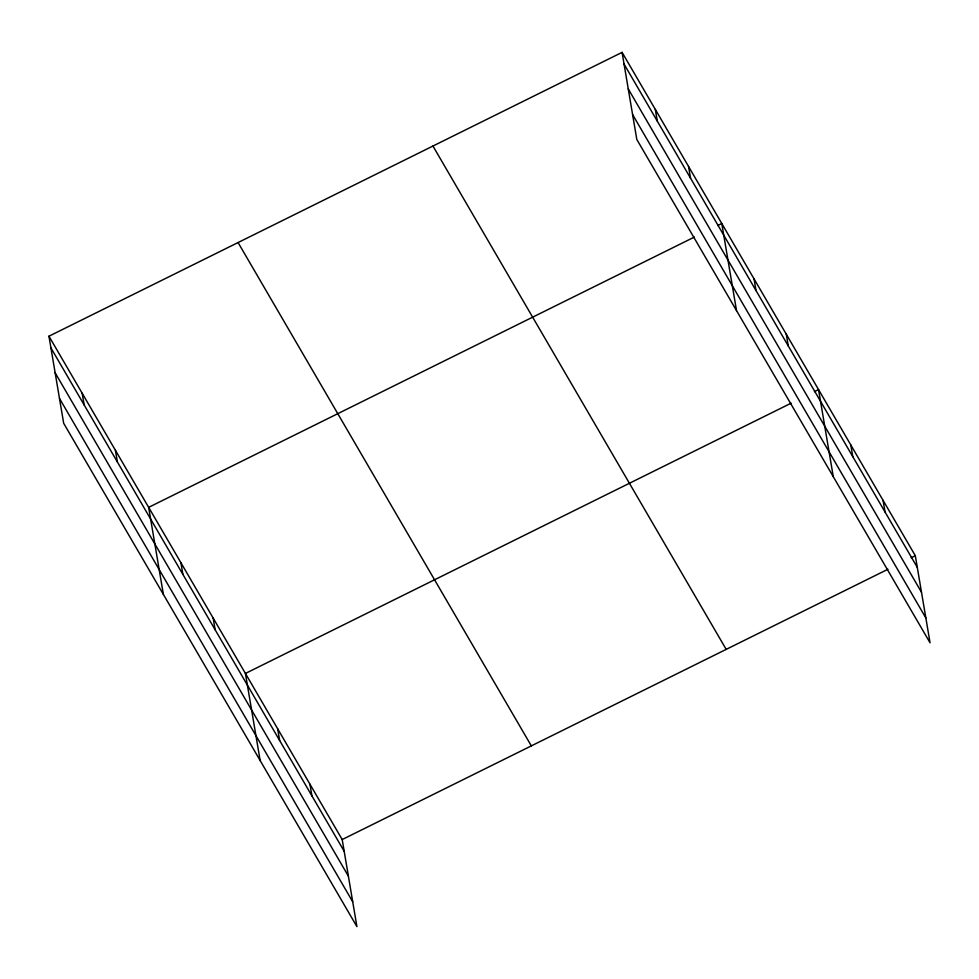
<?xml version="1.0" encoding="UTF-8"?>
<svg xmlns="http://www.w3.org/2000/svg" width="979" height="979" viewBox="0 0 979 979"><rect width="100%" height="100%" fill="white"/><g stroke="black" fill="none" stroke-linecap="round" stroke-linejoin="round"><path stroke-width="1.47" d="M48.95 336.213L342.197 839.554L356.919 926.636L63.684 423.295L48.95 336.213L622.081 52.364L915.316 555.705L930.05 642.787L636.803 139.446L622.081 52.364M694.368 237.077L148.649 507.355L163.383 594.424M717.668 225.537L721.78 223.506L736.514 310.576M791.142 403.177L245.423 673.454L260.145 760.524M814.442 391.637L818.554 389.605L833.276 476.675M342.197 839.554L887.916 569.276M911.216 557.736L915.316 555.705M624.051 64.063L917.299 567.392M628.261 88.942L921.508 592.271M632.605 114.567L925.84 617.908M432.951 146.042L726.185 649.371M238.081 242.547L531.328 745.888M50.932 347.912L344.167 851.24M55.13 372.791L348.377 876.119M59.474 398.416L352.709 901.757M883.07 500.342L885.04 512.029M850.812 444.968L852.782 456.655M786.296 334.243L788.266 345.93M754.038 278.868L756.021 290.555M688.543 166.454L690.525 178.154M655.318 109.415L657.288 121.102M309.939 784.191L311.909 795.878M277.681 728.817L279.651 740.503M213.165 618.092L215.147 629.778M180.907 562.717L182.889 574.404M115.424 450.303L117.394 461.99M82.187 393.264L84.157 404.951"/></g></svg>
